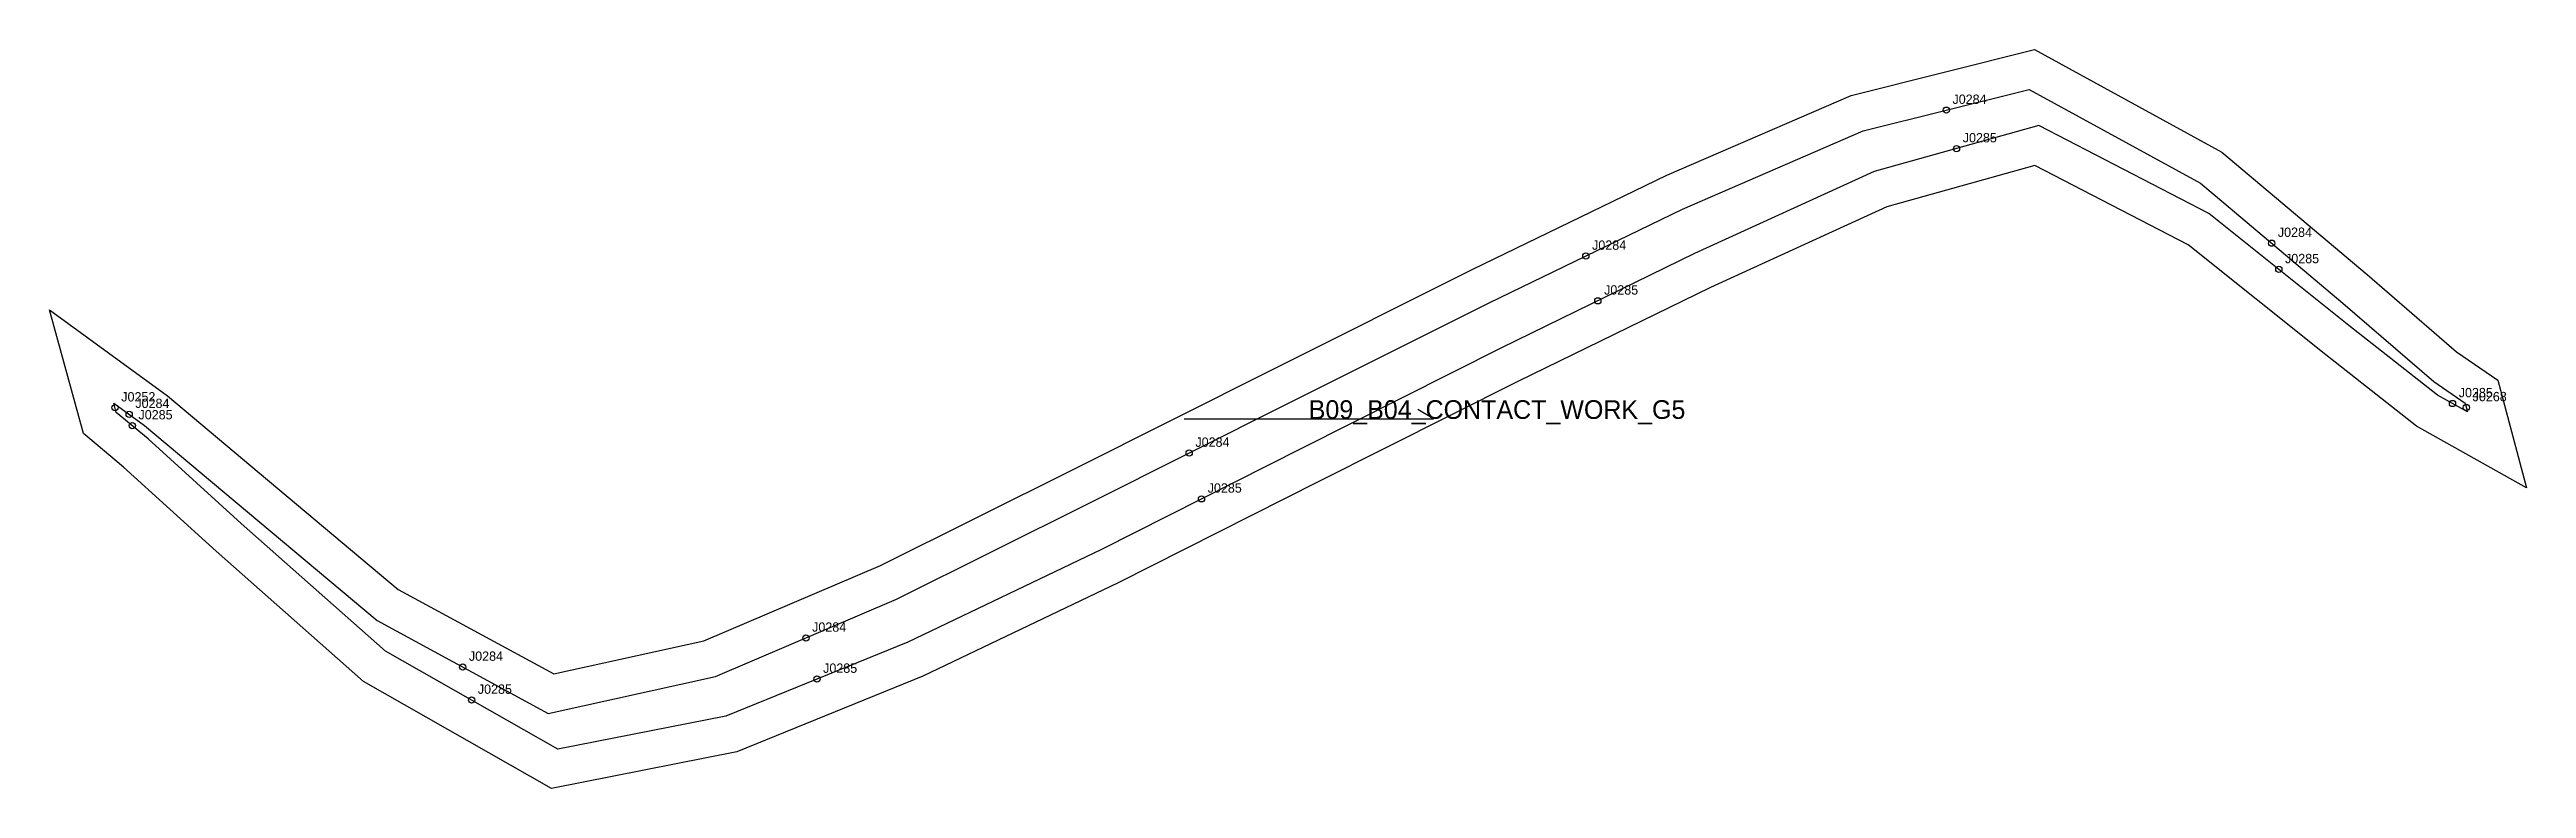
# Model space of a CAD drawing. Header units: millimetres. Extents: x -21 to 774, y -124 to 113.
import ezdxf

# ---------------------------------------------------------------- set-up
doc = ezdxf.new("R2010")
doc.units = ezdxf.units.MM
for name, color, linetype in [('CUT', 1, 'Continuous'), ('GRAIN', 3, 'Continuous'), ('LABEL', 7, 'Continuous'), ('NOTCH', 2, 'Continuous'), ('SEW', 5, 'Continuous')]:
    doc.layers.add(name, color=color, linetype=linetype)

msp = doc.modelspace()

# ---------------------------------------------------------------- linework, layer by layer
at = {"layer": 'CUT'}
msp.add_lwpolyline([(-20.61, 29.89), (17.26, 2.26), (46.7, -22.44), (91.29, -59.88), (141.18, -86.98), (189.35, -76.33), (246.05, -52.12), (307.58, -21.41), (371.75, 10.75), (436.01, 42.94), (498.29, 73.11), (557.42, 98.75), (616.23, 113.48), (676.35, 80.5), (722.94, 41.21), (751.67, 16.47), (764.91, 7.37), (774.09, -27.22), (738.84, -7.45), (709.68, 15.52), (665.59, 50.73), (616.37, 76.23), (568.92, 62.97), (512.25, 37.1), (450.53, 6.91), (386.44, -25.29), (322.23, -57.75), (259.61, -87.73), (199.86, -112.02), (140.39, -123.74), (80.15, -89.42), (32.85, -47.59), (3.16, -20.56), (-9.76, -9.82), (-20.61, 29.89)], close=True, dxfattribs=at)
at = {"layer": 'GRAIN'}
for p, q in [((343.4, -5.1), (423.4, -5.1)), ((423.4, -5.1), (418.4, -2.1))]:
    msp.add_line(p, q, dxfattribs=at)
at = {"layer": 'NOTCH'}
for centre in [(587.94, 94.02), (591.24, 81.67), (472.31, 47.19), (692.34, 51.32), (694.64, 42.88), (476.16, 32.81), (750.37, -0.16), (0.41, -1.51), (4.93, -3.6), (5.93, -7.26), (754.83, -1.44), (345.04, -16.06), (348.98, -30.77), (222.06, -75.41), (111.95, -84.75), (114.81, -95.35), (225.59, -88.61)]:
    msp.add_circle(centre, 1, dxfattribs=at)
at = {"layer": 'SEW'}
msp.add_lwpolyline([(0, 0), (9.85, -7.19), (38.99, -31.63), (84.5, -69.84), (139.39, -99.66), (193.03, -87.8), (251.09, -63.01), (312.95, -32.14), (377.13, 0.02), (441.31, 32.18), (503.3, 62.2), (561.29, 87.35), (614.58, 100.69), (669.53, 70.55), (715.15, 32.08), (744.34, 6.95), (754.45, 0), (755.21, -2.87), (745.53, 2.55), (717.13, 24.93), (672.15, 60.84), (617.69, 89.06), (564.79, 74.28), (507.12, 47.95), (445.2, 17.67), (381.04, -14.57), (316.93, -46.98), (254.76, -76.75), (196.41, -100.47), (142.45, -111.1), (87.17, -79.61), (40.86, -38.66), (11.04, -11.5), (0.82, -3.01)], close=True, dxfattribs=at)

# ---------------------------------------------------------------- texts
at = {"layer": 'LABEL'}
for s, height, p in [('J0284', 3, (589.94, 96.02)), ('J0285', 3, (593.24, 83.67)), ('J0284', 3, (694.34, 53.32)), ('J0284', 3, (474.31, 49.19)), ('J0285', 3, (696.64, 44.88)), ('J0285', 3, (478.16, 34.81)), ('J0252', 3, (2.41, 0.49)), ('J0284', 3, (6.93, -1.6)), ('B09_B04_CONTACT_WORK_G5', 6, (383.4, -5.1)), ('J0285', 3, (752.37, 1.84)), ('J0268', 3, (756.83, 0.56)), ('J0285', 3, (7.93, -5.26)), ('J0284', 3, (347.04, -14.06)), ('J0285', 3, (350.98, -28.77)), ('J0284', 3, (224.06, -73.41)), ('J0284', 3, (113.95, -82.75)), ('J0285', 3, (227.59, -86.61)), ('J0285', 3, (116.81, -93.35))]:
    msp.add_text(s, height=height, dxfattribs=at).set_placement(p)

doc.saveas('drawing.dxf')
